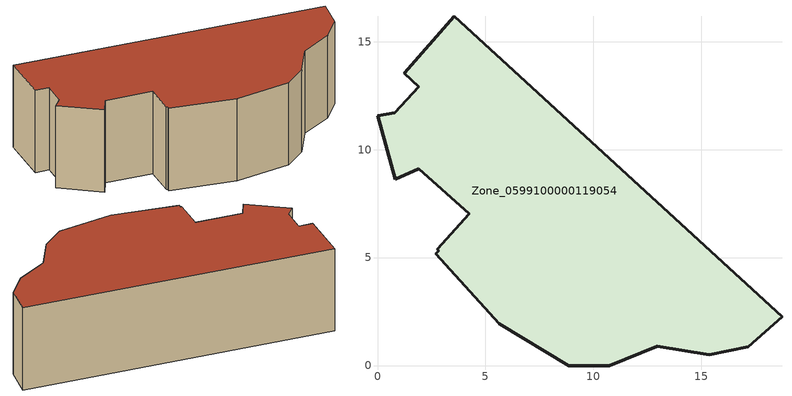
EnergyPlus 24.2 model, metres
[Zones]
Zone_0599100000119054
 floor ground (C_G): 17.17,0.88 15.38,0.5 12.97,0.89 10.73,0 8.87,0 5.65,1.93 2.7,5.17 2.83,5.32 2.77,5.38 4.24,7.02 1.92,9.11 0.82,8.63 0,11.58 0.81,11.71 1.92,12.92 1.23,13.55 3.56,16.17 18.74,2.27 z0
 wall outside (C_F): 15.38,0.5 17.17,0.88 18.74,2.27 3.56,16.17 1.23,13.55 1.92,12.92 0.81,11.71 0,11.58 0.82,8.63 1.92,9.11 4.24,7.02 2.77,5.38 2.83,5.32 2.7,5.17 5.65,1.93 8.87,0 10.73,0 12.97,0.89 15.38,0.5 z0:5.72
 roof outside (C_R): 2.77,5.38 2.83,5.32 2.7,5.17 5.65,1.93 8.87,0 10.73,0 12.97,0.89 15.38,0.5 17.17,0.88 18.74,2.27 3.56,16.17 1.23,13.55 1.92,12.92 0.81,11.71 0,11.58 0.82,8.63 1.92,9.11 4.24,7.02 z5.72
[BUILDING]
Pand.0599100000119054: North Axis=0; Terrain=City; Loads Convergence Tolerance Value=0.04; Temperature Convergence Tolerance Value=0.4; Solar Distribution=FullExterior; Maximum Number of Warmup Days=25; Minimum Number of Warmup Days=1
[Site:Location]
Rotterdam.The.Hague.AP_ZH_NLD Design_Conditions: Latitude=51.96; Longitude=4.45; Time Zone=1; Elevation=-4.5
[SITE:GROUNDTEMPERATURE:BUILDINGSURFACE]
18, 18, 18, 18, 18, 18, 18, 18, 18, 18, 18, 18
[MATERIAL] Thermal Absorptance=0.9; Solar Absorptance=0.7; Visible Absorptance=0.7
Name | Roughness | Thickness | Conductivity | Density | Specific Heat
G.D.1975-1991 | MediumSmooth | 0.15 | 0.288461 | 540 | 1210
F.D.1975-1991 | Rough | 0.3 | 0.230769 | 1920 | 840
R.D.1975-1991 | MediumRough | 0.2 | 0.153846 | 1500 | 1000
[CONSTRUCTION]
C_G: G.D.1975-1991
C_F: F.D.1975-1991
C_R: R.D.1975-1991
[ZONE]
Zone_0599100000119054: Type=1; Multiplier=1; Ceiling Height=Autocalculate; Volume=Autocalculate; Floor Area=autocalculate; Part of Total Floor Area=Yes
[ZONEINFILTRATION:DESIGNFLOWRATE]
Infil_Zone_0599100000119054: Zone or ZoneList or Space or SpaceList=Zone_0599100000119054; Schedule=AlwaysOn; Design Flow Rate Calculation Method=Flow/Area; Flow Rate per Floor Area=0.0042; Constant Term Coefficient=1; Temperature Term Coefficient=0; Velocity Term Coefficient=0; Velocity Squared Term Coefficient=0
[HVACTEMPLATE:ZONE:IDEALLOADSAIRSYSTEM]
Zone_0599100000119054: Maximum Heating Supply Air Temperature=50; Minimum Cooling Supply Air Temperature=13; Maximum Heating Supply Air Humidity Ratio=0.0156; Minimum Cooling Supply Air Humidity Ratio=0.0077; Heating Limit=NoLimit; Cooling Limit=NoLimit; Dehumidification Control Type=ConstantSensibleHeatRatio; Cooling Sensible Heat Ratio=0.7; Dehumidification Setpoint=60; Humidification Control Type=None; Humidification Setpoint=30; Outdoor Air Method=None; Outdoor Air Flow Rate per Person=0.00944; Outdoor Air Flow Rate per Zone Floor Area=0; Outdoor Air Flow Rate per Zone=0; Demand Controlled Ventilation Type=None; Outdoor Air Economizer Type=NoEconomizer; Heat Recovery Type=None; Sensible Heat Recovery Effectiveness=0.7; Latent Heat Recovery Effectiveness=0.65
[ZONECONTROL:THERMOSTAT]
ThermostatControl_Zone_0599100000119054: Zone or ZoneList=Zone_0599100000119054; Control Type Schedule=DualSetpointControlType; Control 1=Thermostat_Zone_0599100000119054; Temperature Difference Between Cutout And Setpoint=0
[THERMOSTATSETPOINT:DUALSETPOINT]
Thermostat_Zone_0599100000119054: Heating Setpoint Temperature Schedule=HeatingSetpoint_Zone_0599100000119054; Cooling Setpoint Temperature Schedule=CoolingSetpoint_Zone_0599100000119054
[SCHEDULE:COMPACT]
HeatingSetpoint_Zone_0599100000119054: Through: 12/31, For: AllDays, Until: 24:00, 21
CoolingSetpoint_Zone_0599100000119054: Through: 12/31, For: AllDays, Until: 24:00, 24
DualSetpointControlType: Through: 12/31, For: AllDays, Until: 24:00, 4
AlwaysOn: Through: 12/31, For: AllDays, Until: 24:00, 1
